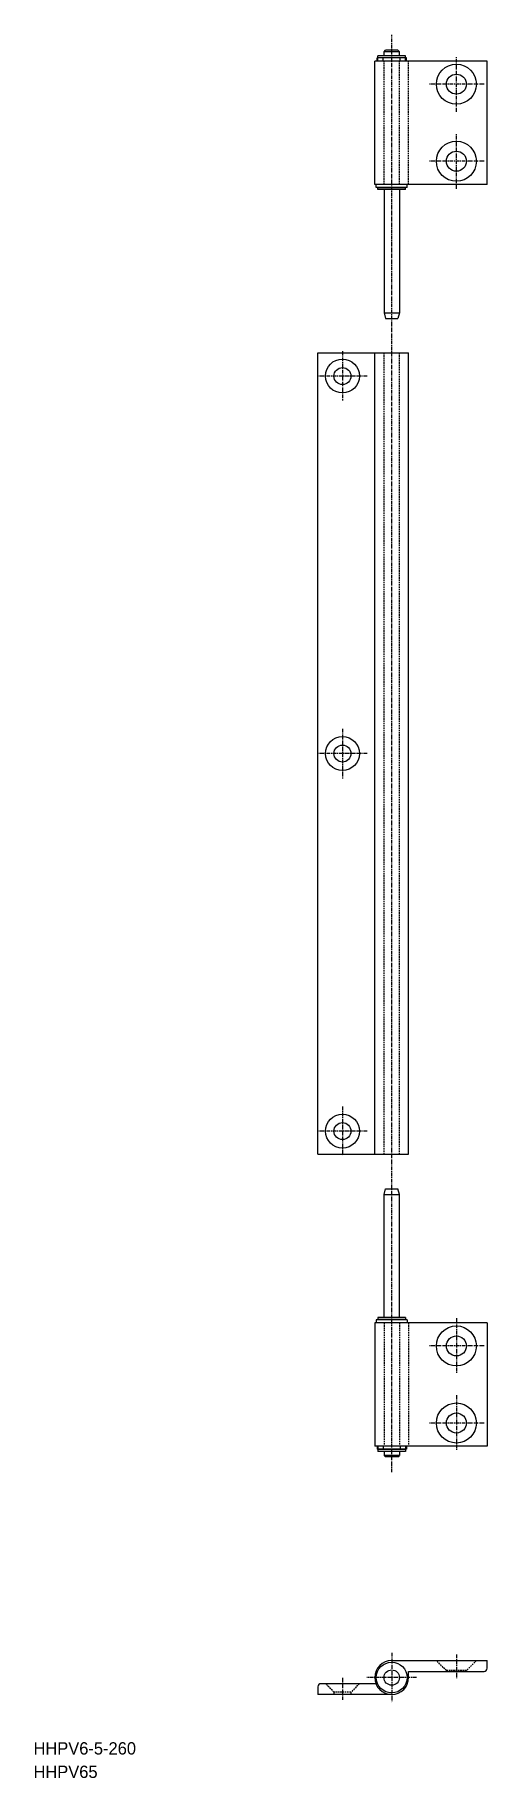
# Model space of a CAD drawing. Extents: x 0 to 147, y 1 to 567.
import ezdxf

# ---------------------------------------------------------------- set-up
doc = ezdxf.new("R2010")
doc.units = 0
doc.linetypes.add('CENTER', pattern=[2, 1.25, -0.25, 0.25, -0.25])
doc.linetypes.add('DASHED', pattern=[0.75, 0.5, -0.25])
doc.layers.get('0').update_dxf_attribs({"linetype": 'CONTINUOUS'})
doc.layers.add('CENTER', color=1, linetype='CENTER')

msp = doc.modelspace()

# ---------------------------------------------------------------- linework, layer by layer
at = {"color": 7, "linetype": 'CONTINUOUS'}
for p, q in [((113.83, 561.23), (114.33, 561.73)), ((113.83, 559.93), (113.83, 561.23)), ((118.83, 561.23), (113.83, 561.23)), ((118.33, 561.73), (114.33, 561.73)), ((118.33, 561.73), (118.83, 561.23)), ((118.83, 559.93), (118.83, 561.23)), ((147.33, 558.23), (110.83, 558.23)), ((110.83, 518.23), (110.83, 558.23)), ((111.58, 558.23), (111.58, 559.23)), ((121.08, 559.23), (111.58, 559.23)), ((120.83, 559.93), (111.83, 559.93)), ((111.83, 559.33), (111.83, 559.93)), ((120.83, 559.33), (111.83, 559.33)), ((111.86, 558.23), (111.86, 559.23)), ((113.53, 558.23), (113.53, 559.23)), ((119.13, 558.23), (119.13, 559.23)), ((120.8, 558.23), (120.8, 559.23)), ((120.83, 559.33), (120.83, 559.93)), ((121.08, 558.23), (121.08, 559.23)), ((147.33, 518.23), (147.33, 558.23)), ((147.33, 518.23), (110.83, 518.23)), ((111.33, 517.23), (111.33, 518.23)), ((121.33, 517.23), (111.33, 517.23)), ((111.83, 516.53), (111.83, 517.13)), ((120.83, 517.13), (111.83, 517.13)), ((120.83, 516.53), (111.83, 516.53)), ((113.83, 516.53), (113.83, 476.59)), ((118.83, 516.53), (118.83, 476.59)), ((120.83, 516.53), (120.83, 517.13)), ((121.33, 517.23), (121.33, 518.23)), ((113.83, 476.59), (118.83, 476.59)), ((113.83, 476.59), (114.33, 474.73)), ((118.83, 476.59), (118.33, 474.73)), ((114.33, 474.73), (118.33, 474.73)), ((92.33, 463.53), (121.83, 463.53)), ((92.33, 203.53), (92.33, 463.53)), ((110.83, 203.53), (110.83, 463.53)), ((121.83, 203.53), (121.83, 463.53)), ((92.33, 203.53), (121.83, 203.53)), ((113.83, 190.46), (114.33, 192.33)), ((114.33, 192.33), (118.33, 192.33)), ((118.83, 190.46), (118.33, 192.33)), ((113.83, 150.53), (113.83, 190.46)), ((113.83, 190.46), (118.83, 190.46)), ((118.83, 150.53), (118.83, 190.46)), ((147.33, 148.83), (110.83, 148.83)), ((110.83, 148.83), (110.83, 108.83)), ((111.33, 149.83), (111.33, 148.83)), ((121.33, 149.83), (111.33, 149.83)), ((111.83, 150.53), (111.83, 149.93)), ((120.83, 150.53), (111.83, 150.53)), ((120.83, 149.93), (111.83, 149.93)), ((120.83, 150.53), (120.83, 149.93)), ((121.33, 149.83), (121.33, 148.83)), ((147.33, 148.83), (147.33, 108.83)), ((147.33, 108.83), (110.83, 108.83)), ((111.58, 108.83), (111.58, 107.83)), ((121.08, 107.83), (111.58, 107.83)), ((111.83, 107.73), (111.83, 107.13)), ((120.83, 107.73), (111.83, 107.73)), ((111.86, 108.83), (111.86, 107.83)), ((113.53, 108.83), (113.53, 107.83)), ((119.13, 108.83), (119.13, 107.83)), ((120.8, 108.83), (120.8, 107.83)), ((120.83, 107.73), (120.83, 107.13)), ((121.08, 108.83), (121.08, 107.83)), ((120.83, 107.13), (111.83, 107.13)), ((113.83, 107.13), (113.83, 105.83)), ((113.83, 105.83), (114.33, 105.33)), ((118.83, 105.83), (113.83, 105.83)), ((118.33, 105.33), (114.33, 105.33)), ((118.33, 105.33), (118.83, 105.83)), ((118.83, 107.13), (118.83, 105.83)), ((116.33, 39.24), (147.33, 39.24)), ((121.83, 33.74), (121.83, 35.74)), ((121.83, 35.74), (146.33, 35.74)), ((147.33, 36.74), (147.33, 39.24)), ((92.33, 30.74), (92.33, 28.24)), ((111.2, 31.74), (93.33, 31.74)), ((116.33, 28.24), (92.33, 28.24))]:
    msp.add_line(p, q, dxfattribs=at)
at = {"color": 3, "linetype": 'DASHED'}
for p, q in [((113.83, 518.23), (113.83, 558.23)), ((118.83, 518.23), (118.83, 558.23)), ((121.83, 518.23), (121.83, 558.23)), ((113.83, 203.53), (113.83, 463.53)), ((118.83, 203.53), (118.83, 463.53)), ((113.83, 148.83), (113.83, 108.83)), ((118.83, 148.83), (118.83, 108.83)), ((121.83, 148.83), (121.83, 108.83)), ((134.08, 35.99), (130.83, 39.24)), ((134.08, 35.99), (134.08, 35.74)), ((140.58, 35.99), (134.08, 35.99)), ((143.83, 39.24), (140.58, 35.99)), ((140.58, 35.99), (140.58, 35.74)), ((97.58, 28.99), (94.83, 31.74)), ((103.08, 28.99), (97.58, 28.99)), ((97.58, 28.99), (97.58, 28.24)), ((105.83, 31.74), (103.08, 28.99)), ((103.08, 28.99), (103.08, 28.24))]:
    msp.add_line(p, q, dxfattribs=at)
at = {"color": 7, "linetype": 'CONTINUOUS'}
for centre, radius in [((137.33, 550.73), 6.5), ((137.33, 550.73), 3.25), ((137.33, 525.73), 6.5), ((137.33, 525.73), 3.25), ((100.33, 456.03), 5.5), ((100.33, 456.03), 2.75), ((100.33, 333.53), 5.5), ((100.33, 333.53), 2.75), ((100.33, 211.03), 5.5), ((100.33, 211.03), 2.75), ((137.33, 141.33), 6.5), ((137.33, 141.33), 3.25), ((137.33, 116.33), 6.5), ((137.33, 116.33), 3.25), ((116.33, 33.74), 5), ((116.33, 33.74), 2.5)]:
    msp.add_circle(centre, radius, dxfattribs=at)
for centre, radius, start, end in [((116.33, 33.74), 5.5, 90, 0), ((146.33, 36.74), 1, 270, 0), ((93.33, 30.74), 1, 90, 180)]:
    msp.add_arc(centre, radius, start, end, dxfattribs=at)
at = {"layer": 'CENTER', "color": 1, "linetype": 'CENTER'}
for p, q in [((116.33, 100.33), (116.33, 566.73)), ((137.33, 541.73), (137.33, 559.73)), ((146.33, 550.73), (128.33, 550.73)), ((137.33, 516.73), (137.33, 534.73)), ((146.33, 525.73), (128.33, 525.73)), ((100.33, 464.07), (100.33, 447.99)), ((108.37, 456.03), (92.29, 456.03)), ((100.33, 341.57), (100.33, 325.49)), ((108.37, 333.53), (92.29, 333.53)), ((100.33, 219.07), (100.33, 202.99)), ((108.37, 211.03), (92.29, 211.03)), ((137.33, 150.33), (137.33, 132.33)), ((146.33, 141.33), (128.33, 141.33)), ((137.33, 125.33), (137.33, 107.33)), ((146.33, 116.33), (128.33, 116.33)), ((116.33, 41.78), (116.33, 25.7)), ((137.33, 41.24), (137.33, 33.28)), ((100.33, 33.62), (100.33, 26.47)), ((124.37, 33.74), (108.29, 33.74))]:
    msp.add_line(p, q, dxfattribs=at)

# ---------------------------------------------------------------- texts
at = {"color": 7, "linetype": 'CONTINUOUS'}
for s, p in [('HHPV6-5-260', (0, 8.76)), ('HHPV65', (0, 1.16))]:
    msp.add_text(s, height=4, dxfattribs=at).set_placement(p)

doc.saveas('drawing.dxf')
